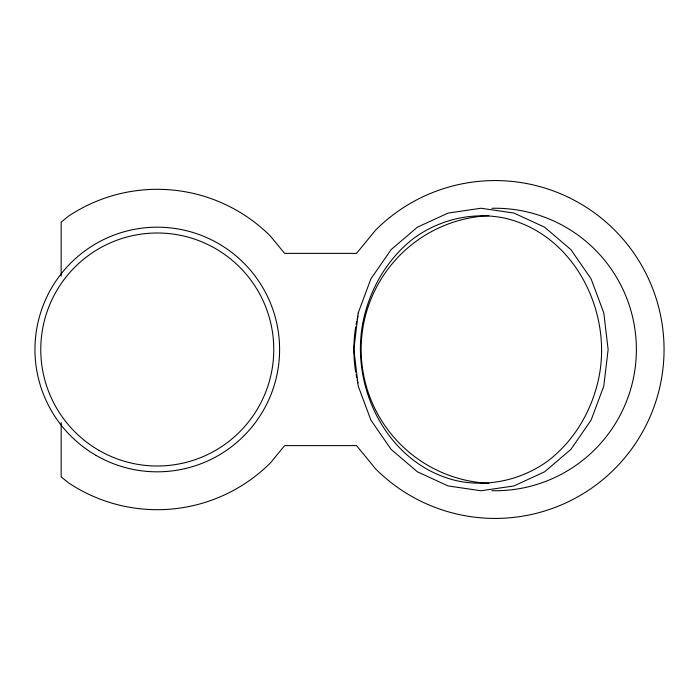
<?xml version="1.0" encoding="UTF-8"?>
<svg xmlns="http://www.w3.org/2000/svg" width="699" height="699" viewBox="0 0 699 699"><rect width="100%" height="100%" fill="white"/><g stroke="black" fill="none" stroke-linecap="round" stroke-linejoin="round"><path stroke-width="1.05" d="M61.163 276.28L61.163 222.151L68.284 216.306A160.185 160.185 0 0 1 270.548 236.227L284.624 253.388L356.525 253.388L375.678 230.05A168.922 168.922 0 0 1 614.57 230.05A168.922 168.922 0 0 1 614.57 468.95A168.922 168.922 0 0 1 375.678 468.95L356.525 445.613L284.624 445.613L270.548 462.773A160.185 160.185 0 0 1 68.284 482.694L61.163 476.849L61.163 422.72M491.886 208.285A141.259 141.259 0 0 1 636.378 349.5A141.259 141.259 0 0 1 491.886 490.715M357.879 382.93A141.259 141.259 0 0 1 357.145 379.758M356.7 377.635A141.259 141.259 0 0 1 356.088 374.419M355.712 372.261A141.259 141.259 0 0 1 355.712 326.739M356.088 324.581A141.259 141.259 0 0 1 356.7 321.365M357.145 319.242A141.259 141.259 0 0 1 357.879 316.07M488.828 483.324A133.972 133.972 0 0 1 361.147 349.5A133.972 133.972 0 0 1 488.828 215.676M362.737 323.366C350.269 389.71 388.906 465.368 457.478 480.903C488.916 487.43 522.074 479.68 547.99 460.894C575.094 440.073 592.822 409.011 599.261 375.634C611.73 309.29 573.093 233.632 504.521 218.097C473.083 211.57 439.924 219.32 414.009 238.106C386.905 258.927 369.177 289.989 362.737 323.366M358.203 312.942L353.869 349.5L358.203 386.058L370.898 420.125L391.108 449.387L417.434 471.834L448.094 485.945L480.999 490.759L513.905 485.945L544.565 471.834L570.891 449.387L591.101 420.125L603.796 386.058L608.13 349.5L603.796 312.942L591.101 278.875L570.891 249.613L544.565 227.166L513.905 213.055L480.999 208.241L448.094 213.055L417.434 227.166L391.108 249.613L370.898 278.875L358.203 312.942M99.022 450.392A116.497 116.497 0 0 0 273.772 349.5A116.497 116.497 0 0 0 99.022 248.608A116.497 116.497 0 0 0 99.022 450.392M96.112 455.433A122.325 122.325 0 0 0 279.6 349.5A122.325 122.325 0 0 0 96.112 243.567A122.325 122.325 0 0 0 96.112 455.433"/></g></svg>
